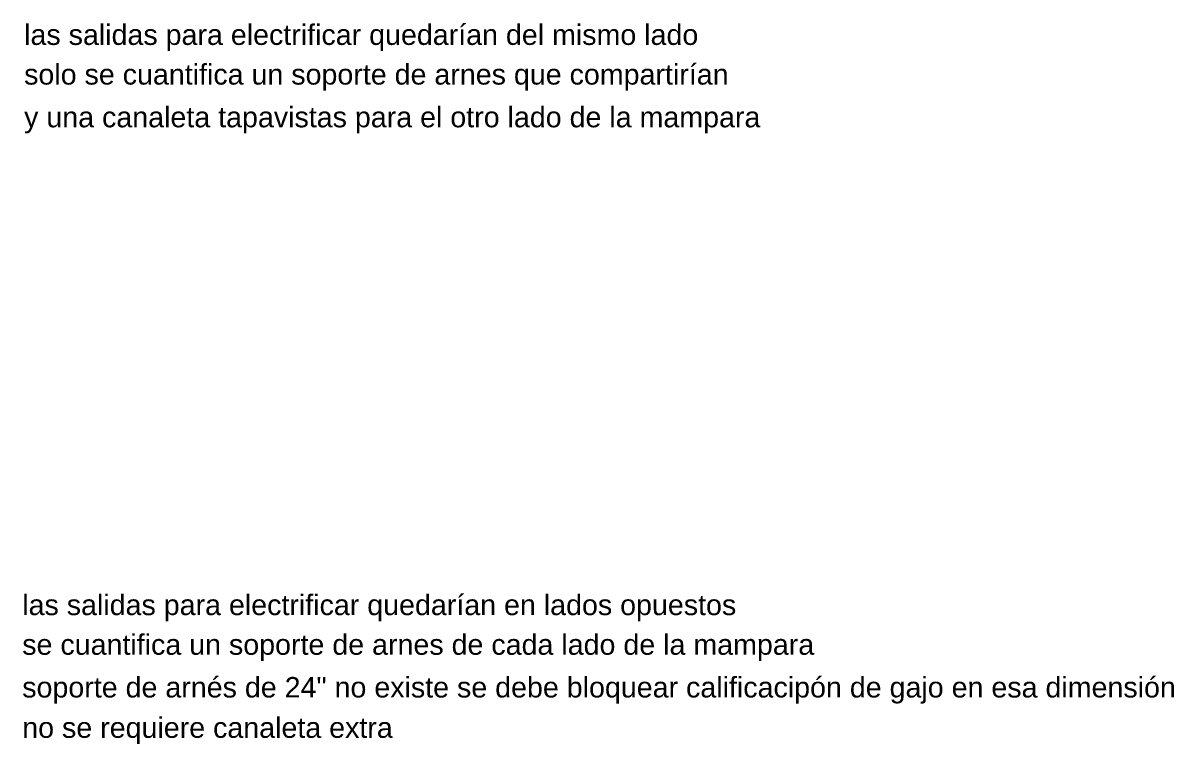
# Model space of a CAD drawing. Header units: millimetres. Extents: x 697 to 6293, y 537 to 2635.
# Drawn here: x 4161 to 6293, y 676 to 2012 of the extents above; entities that cross this region are included whole.
import ezdxf

# ---------------------------------------------------------------- set-up
doc = ezdxf.new("R2010")
doc.units = ezdxf.units.MM
doc.styles.get("Standard").update_dxf_attribs({"font": 'arial.ttf'})

msp = doc.modelspace()

# ---------------------------------------------------------------- texts
at = {"color": 3}
for s, p in [('las salidas para electrificar quedarían del mismo lado ', (4163.2, 1971.7)), ('solo se cuantifica un soporte de arnes que compartirían', (4163.2, 1898.2)), ('y una canaleta tapavistas para el otro lado de la mampara', (4163.2, 1819)), ('las salidas para electrificar quedarían en lados opuestos', (4159.7, 914.7)), ('se cuantifica un soporte de arnes de cada lado de la mampara', (4159.7, 841.2)), ('soporte de arnés de 24" no existe se debe bloquear calificacipón de gajo en esa dimensión', (4159.7, 762)), ('no se requiere canaleta extra', (4159.7, 687.2))]:
    msp.add_text(s, height=37.94, dxfattribs=at).set_placement(p)

doc.saveas('drawing.dxf')
